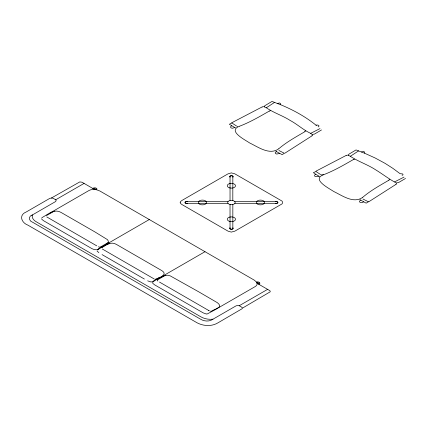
<?xml version="1.0" encoding="UTF-8"?>
<svg xmlns="http://www.w3.org/2000/svg" width="427" height="427" viewBox="0 0 427 427"><rect width="100%" height="100%" fill="white"/><g stroke="black" fill="none" stroke-linecap="round" stroke-linejoin="round"><path stroke-width="0.64" d="M186.674 203.305L228.013 203.305A3.651 2.108 0 0 0 230.025 204.474L230.041 228.37M232.838 204.48L232.838 228.338M98.359 248.952C100.398 246.528 111.554 244.313 107.513 239.712A1.815 1.046 0 0 0 107.396 239.595L94.613 231.738L60.954 212.384C54.624 208.541 48.155 214.124 42.946 217.065L41.632 218.032M108.501 242.339L100.436 247.019M206.257 313.957A1.756 1.014 0 0 0 207.325 313.936L214.706 309.975L219.264 306.986L219.734 305.721L218.918 304.147L217.396 302.706L198.491 291.684L170.266 275.89A1.815 1.046 0 0 0 170.063 275.826C165.777 273.915 161.796 276.787 158.161 278.751M259.312 282.941L258.202 283.928M264.382 106.91L264.254 106.36L264.996 105.608L272.004 101.429L280.464 104.658L280.667 104.252L280.507 103.473L279.557 102.96L277.449 103.451M280.496 104.674C293.285 109.952 305.663 116.731 316.444 125.527M348.405 155.417L348.267 154.884L348.992 154.136L356.022 149.936L364.482 153.17L364.69 152.759L364.514 151.969L363.553 151.462L361.472 151.959M96.144 188.953L95.451 189.583A9.976 5.759 0 0 1 96.657 189.807L99.891 191.013L254.412 280.224L256.51 282.092A9.976 5.759 0 0 1 256.883 282.797A8.129 4.692 0 0 1 257.033 283.256L257.038 283.272M242.045 308.769L218.149 322.727C211.146 327.071 202.019 326.068 195.251 321.755L27.958 225.168C21.451 222.819 18.452 215.027 26.277 211.952L49.799 198.368L51.347 198.043A2.84 1.639 0 0 1 53.562 198.534L55.158 199.468A4.19 2.418 0 0 1 55.691 199.788L56.215 200.685L55.451 201.635L31.854 215.256M157.408 279.909L165.532 275.266M96.678 189.78C98.077 188.008 93.977 187.159 92.76 188.414M152.786 282.167L152.733 283.298L154.526 284.793L203.124 312.847L205.947 313.898M46.479 215.587L54.25 211.146M101.978 247.633C106.291 244.847 111.314 241.18 116.454 244.425L161.897 270.665C169.615 275.575 155.054 278.628 153.789 281.062L158.155 278.751M278.767 148.761C286.677 141.999 295.932 136.934 304.873 131.676M362.785 197.269C370.695 190.506 379.95 185.441 388.896 180.189M97.121 250.089L105.533 245.039L109.771 243.166M153.122 281.847L153.987 281.158M312.02 135.823L284.91 153.165M396.016 184.352L368.928 201.672M230.025 227.799L230.041 227.788A1.735 0.998 0 0 0 230.286 229.118A1.735 0.998 0 0 0 232.592 229.118A1.735 0.998 0 0 0 232.859 227.799L232.854 227.799M93.486 188.835L95.21 188.184M232.838 177.205L232.854 177.194A1.735 0.998 0 0 0 232.587 175.876A1.735 0.998 0 0 0 230.286 175.876A1.735 0.998 0 0 0 230.014 177.194L230.041 177.205M278.687 148.852C269.506 155.481 258.191 147.011 249.672 142.976C245.61 140.099 226.934 130.934 239.488 126.221M362.704 197.359C353.529 203.994 342.208 195.523 333.69 191.483C329.633 188.611 310.952 179.441 323.511 174.734M264.398 106.915A8.62 4.98 0 0 1 264.884 107.097L266.32 107.764L274.604 102.368M348.416 155.428A8.62 4.98 0 0 1 348.902 155.604L350.343 156.271L358.621 150.88M368.4 201.795L366.152 203.161L359.95 199.697M279.525 153.378L276.808 154.067L275.591 153.597L275.153 152.855L276.408 151.553L282.135 154.649L284.382 153.282L278.89 150.491M363.633 201.886C362.603 203.172 357.202 202.761 360.441 200.076M95.424 189.599L95.434 189.588A8.129 4.692 0 0 0 94.645 189.503L94.613 189.497M215.539 309.041L211.386 311.187M159.655 277.224L157.12 278.676L157.424 278.511M50.071 212.977L88.688 190.677A7.296 4.211 0 0 1 94.623 189.428M51.347 198.043L79.785 181.918L82.032 182.222L94.693 189.529M55.659 199.809L84.076 183.402M102.08 246.806L149.285 219.537M157.68 279.012L204.992 251.7M216.34 309.009L254.999 286.693A7.296 4.211 0 0 0 257.161 283.266M212.427 319.508L236.019 305.881L237.663 305.444L239.205 305.743A4.19 2.418 0 0 1 239.766 306.052L241.378 306.981A2.84 1.639 0 0 1 242.264 308.251L270.168 291.833L270.243 291.166L269.64 290.536L256.985 283.229M239.179 305.764L267.601 289.357M235.613 127.87L234.791 127.529L232.443 128.265L231.076 127.913L230.447 126.915L231.69 125.714M318.809 176.036C317.346 175.561 315.697 173.218 314.576 175.177C314.096 177.776 318.078 175.977 319.631 176.383M153.757 281.078L151.612 281.921A1.783 1.03 0 0 1 150.758 281.911M256.867 282.802L258.266 282.332M231.813 122.933L229.448 124.23L229.859 124.508M157.248 278.607L155.887 279.146M232.016 122.629L262.055 106.98M316.039 171.136L346.078 155.487M266.32 107.764C273.75 112.861 282.514 115.552 290.125 120.425C297.32 124.241 303.277 129.957 310.659 133.363L320.015 128.591M394.671 181.859L404.033 177.098M275.244 201.688L275.266 201.677A1.735 0.998 0 0 1 277.545 201.832A1.735 0.998 0 0 1 277.55 203.161A1.735 0.998 0 0 1 275.26 203.316L275.244 203.305M269.234 111.1C259.653 116.598 249.998 122.229 239.648 126.178M353.257 159.613C343.676 165.105 334.021 170.741 323.666 174.686M318.126 126.936C320.49 125.709 317.597 124.529 316.012 125.18M402.085 175.39L403.083 174.734L402.709 173.96L400.072 173.682L392.776 168.275L384.994 163.311L375.045 157.937L364.514 153.181M258.949 284.329C261.505 283.304 258.362 281.067 256.547 282.082M97.105 249.485L98.445 249.106M96.529 249.688L94.532 249.699L91.986 248.679L43.389 220.626L41.568 218.998M323.191 174.782L321.68 174.856A1.249 0.721 0 0 1 321.285 174.835M237.663 126.349L237.647 126.349A1.249 0.721 0 0 1 237.268 126.328M186.626 201.688L228.007 201.688M276.2 201.688L234.866 201.688A3.715 2.146 0 0 1 234.055 204.031A3.715 2.146 0 0 1 230.02 204.501L230.062 204.48M187.683 203.305L187.629 203.305A1.735 0.998 0 0 1 185.329 203.161A1.735 0.998 0 0 1 185.329 201.832A1.735 0.998 0 0 1 187.618 201.677L187.629 201.688M234.871 203.305L276.253 203.305M210.303 311.166L210.719 311.23A1.414 0.817 0 0 0 211.082 311.23M154.766 279.114L155.22 279.183A1.414 0.817 0 0 0 155.583 279.183M150.448 281.857L147.673 280.833M232.811 200.514L232.838 176.623M405.517 178.459L398.503 182.591L396.112 182.948A8.732 5.039 0 0 0 395.834 182.703C388.794 178.956 382.544 174.008 375.701 169.85C367.647 164.534 358.29 161.652 350.343 156.271M153.966 278.831L102.293 248.994M209.492 310.883L208.44 310.338M234.77 127.518L230.329 124.823M362.907 198.998L368.384 201.784M98.45 246.747L98.45 246.747A2.002 1.158 0 0 0 100.468 247.089M96.742 245.84L46.799 216.953M102.048 254.599L144.374 279.039M208.493 310.37L159.484 282.066M171.574 302.455L32.751 222.307C28.753 221.207 27.958 216.035 32.415 214.936C31.347 218.042 34.155 220.69 36.642 222.013L200.605 316.679C204.303 318.873 208.728 319.663 212.982 319.182C209.209 321.921 203.994 321.43 200.215 318.99L171.723 302.54M310.659 133.363L311.811 134.19A8.732 5.039 0 0 1 312.089 134.441L314.486 134.078L321.494 129.952M98.867 252.656L97.078 251.055M315.686 174.205L314.379 173.351M320.672 174.616L315.852 171.457L313.466 172.743L313.882 173.02M231.829 122.944L236.654 126.104M276.408 151.553L275.911 151.174M230.041 217.06A3.747 2.162 0 0 1 232.838 217.06A4.105 2.37 0 0 1 235.501 219.243A4.105 2.37 0 0 1 232.859 221.458L232.838 221.474M230.036 176.65L230.041 200.514M230.036 221.474L230.036 221.426A3.747 2.162 0 0 0 232.838 221.426M157.894 281.025A2.002 1.158 0 0 1 157.285 279.893M346.158 155.535A2.477 1.43 0 0 1 347.722 155.14M396.64 183.38A2.477 1.43 0 0 1 395.957 184.288M353.332 159.65A2.477 1.43 0 0 1 354.741 159.175M389.654 179.329A2.477 1.43 0 0 1 388.832 180.141M229.934 187.965A4.105 2.37 0 0 1 227.292 185.75A4.105 2.37 0 0 1 229.934 183.535M230.041 183.567A3.747 2.162 0 0 1 232.838 183.567A4.105 2.37 0 0 1 235.501 185.75A4.105 2.37 0 0 1 232.859 187.965A3.747 2.162 0 0 1 230.041 187.933M186.668 203.369A1.505 0.87 0 0 1 185.27 202.515A1.505 0.87 0 0 1 186.615 201.635M229.929 176.65A1.505 0.87 0 0 1 231.407 175.839A1.505 0.87 0 0 1 232.934 176.618M206.268 203.316A4.105 2.37 0 0 1 202.435 204.843A4.105 2.37 0 0 1 198.598 203.316A3.747 2.162 0 0 1 198.651 201.688M198.603 201.629A4.105 2.37 0 0 1 202.435 200.103A4.105 2.37 0 0 1 206.268 201.629M206.214 201.688A3.747 2.162 0 0 1 206.214 203.305M264.276 203.316A4.105 2.37 0 0 1 260.443 204.843A4.105 2.37 0 0 1 256.611 203.316M256.611 201.629A4.105 2.37 0 0 1 260.443 200.103A4.105 2.37 0 0 1 264.276 201.629M264.228 201.688A3.747 2.162 0 0 1 264.228 203.305M256.664 203.305A3.747 2.162 0 0 1 256.664 201.688M232.945 228.344A1.505 0.87 0 0 1 231.471 229.155A1.505 0.87 0 0 1 229.945 228.376M229.934 221.453A4.105 2.37 0 0 1 227.292 219.243A4.105 2.37 0 0 1 229.934 217.028M276.21 201.624A1.505 0.87 0 0 1 277.609 202.478A1.505 0.87 0 0 1 276.264 203.359M227.991 203.332A3.715 2.146 0 0 1 228.803 201A3.715 2.146 0 0 1 232.838 200.535M232.763 200.567A3.651 2.108 0 0 1 234.775 201.731M262.135 107.022A2.477 1.43 0 0 1 263.699 106.633M312.623 134.873A2.477 1.43 0 0 1 311.94 135.775M269.314 111.137A2.477 1.43 0 0 1 270.723 110.662M305.631 130.822A2.477 1.43 0 0 1 304.809 131.633M180.167 202.457L180.605 203.519L181.934 204.538L228.045 231.156L231.301 232.096L234.834 231.156L280.945 204.538C283.133 203.871 283.144 201.128 280.945 200.455L234.834 173.832L231.301 172.892L227.901 173.912L181.795 200.535L180.605 201.475L180.167 202.414"/></g></svg>
